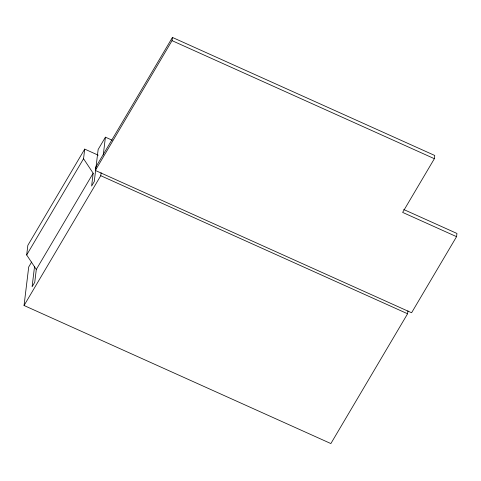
<?xml version="1.0" encoding="UTF-8"?>
<svg xmlns="http://www.w3.org/2000/svg" width="481" height="481" viewBox="0 0 481 481"><rect width="100%" height="100%" fill="white"/><g stroke="black" fill="none" stroke-linecap="round" stroke-linejoin="round"><path stroke-width="0.72" d="M34.572 266.336L32.101 286.766L34.746 282.293L36.297 269.45L26.677 254.966L27.844 245.334L84.716 149.104L98.196 155.171M407.942 310.828L407.587 313.768L330.874 443.566L24.05 305.501L28.71 266.973L31.62 262.049M26.677 254.966L83.55 158.736L84.716 149.104M83.55 158.736L93.17 173.22L91.618 186.063L94.264 181.59L98.148 149.483L105.423 137.169L112.265 140.254M95.328 170.442L95.719 167.232L172.426 37.434L434.764 155.483L434.373 158.694L402.633 212.404L456.559 236.67L411.592 312.758L95.328 170.442L172.042 40.644L172.426 37.434M24.05 305.501L100.757 175.697L101.118 172.739M103.271 154.954L105.423 137.169M456.559 236.67L456.95 233.459L403.703 209.5M36.297 269.45L93.17 173.22M172.042 40.644L434.373 158.694M100.757 175.697L407.587 313.768"/></g></svg>
